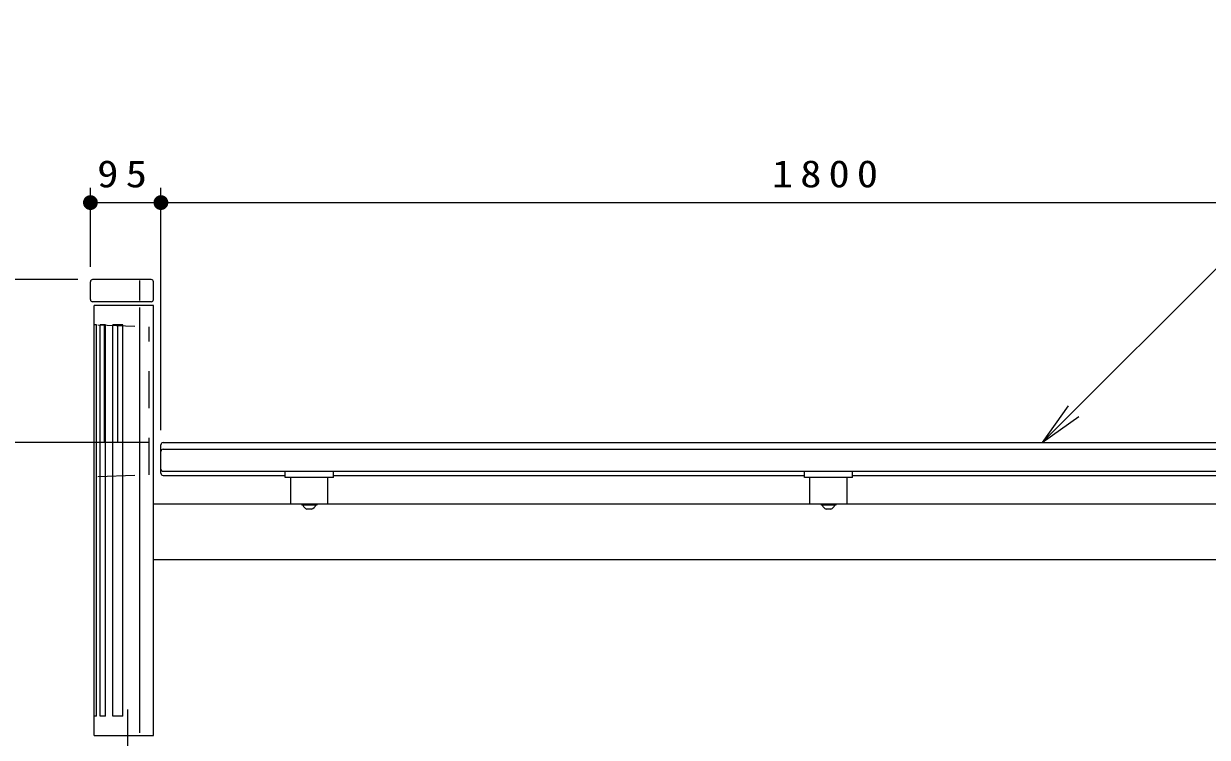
# Model space of a CAD drawing. Units: millimetres on the paper, scale 1:20. Extents: x -385 to 0, y 0 to 267.
# Drawn here: x -335.4 to -255.6, y 108.3 to 156.4 of the extents above; entities that cross this region are included whole.
import ezdxf

# ---------------------------------------------------------------- set-up
doc = ezdxf.new("R2010")
doc.units = ezdxf.units.MM
doc.linetypes.add('USER1', pattern=[4.5, 2.5, -2])
doc.linetypes.add('USER2', pattern=[6, 3, -1, 1, -1])
doc.layers.add('LY_1', color=7, linetype='Continuous', lineweight=13)
doc.styles.add('ＭＳ ゴシック', font='')
doc.styles.get('ＭＳ ゴシック').set_extended_font_data('MS Gothic')

# ---------------------------------------------------------------- blocks, each defined once
blk = doc.blocks.new('filled_dot')
at = {"color": 0, "linetype": 'Continuous', "lineweight": -2, "const_width": 1.25}
blk.add_lwpolyline([(-0.625, 0, 1), (0.625, 0, 1)], format="xyb", close=True, dxfattribs=at)
blk = doc.blocks.new('open_arrow')
at = {"color": 0, "linetype": 'Continuous', "lineweight": -2}
blk.add_lwpolyline([(7.5, 1.25), (0, 0), (7.5, -1.25)], dxfattribs=at)

msp = doc.modelspace()

# ---------------------------------------------------------------- linework, layer by layer
at = {"layer": 'LY_1'}
for p, q in [((-266.711, 128.133), (-238.455, 156.389)), ((-330.853, 139.983), (-330.853, 145.322)), ((-326.103, 128.983), (-326.103, 145.322)), ((-330.853, 144.322), (-326.103, 144.322)), ((-326.103, 144.322), (-236.103, 144.322)), ((-331.703, 139.133), (-352.466, 139.133)), ((-326.953, 128.133), (-344.99, 128.133))]:
    msp.add_line(p, q, dxfattribs=at)
at = {"layer": 'LY_1', "color": 21, "lineweight": 25}
for p, q in [((-330.853, 137.783), (-330.853, 138.983)), ((-326.753, 139.133), (-330.703, 139.133)), ((-326.603, 137.783), (-326.603, 138.983)), ((-326.753, 137.633), (-330.703, 137.633)), ((-326.103, 126.067), (-326.103, 127.983)), ((-325.953, 128.133), (-236.253, 128.133)), ((-325.953, 127.693), (-236.253, 127.693)), ((-325.953, 126.199), (-236.253, 126.199)), ((-325.953, 125.917), (-317.728, 125.917)), ((-314.478, 125.917), (-282.728, 125.917)), ((-279.478, 125.917), (-247.728, 125.917))]:
    msp.add_line(p, q, dxfattribs=at)
at = {"layer": 'LY_1', "color": 21}
msp.add_line((-327.532, 137.724), (-327.532, 139.077), dxfattribs=at)
at = {"layer": 'LY_1', "color": 4, "lineweight": 25}
for p, q in [((-326.603, 137.383), (-330.603, 137.383)), ((-330.603, 108.383), (-330.603, 137.383)), ((-326.603, 108.383), (-326.603, 137.383)), ((-330.455, 136.083), (-330.584, 136.083)), ((-330.455, 109.683), (-330.455, 136.083)), ((-330.207, 109.683), (-330.207, 136.083)), ((-329.841, 136.083), (-330.207, 136.083)), ((-329.899, 128.133), (-329.899, 136.083)), ((-329.841, 109.683), (-329.841, 136.083)), ((-329.338, 109.683), (-329.338, 136.083)), ((-328.668, 136.083), (-329.338, 136.083)), ((-329.01, 128.133), (-329.01, 136.083)), ((-328.668, 109.683), (-328.668, 136.083)), ((-329.841, 128.133), (-330.207, 128.133)), ((-328.668, 128.133), (-329.338, 128.133)), ((-330.455, 109.683), (-330.584, 109.683)), ((-329.841, 109.683), (-330.207, 109.683)), ((-328.668, 109.683), (-329.338, 109.683)), ((-330.603, 108.383), (-326.603, 108.383))]:
    msp.add_line(p, q, dxfattribs=at)
at = {"layer": 'LY_1', "color": 4}
msp.add_line((-327.532, 108.566), (-327.532, 137.245), dxfattribs=at)
at = {"layer": 'LY_1', "linetype": 'USER1'}
for p, q in [((-330.353, 136.074), (-326.903, 135.953)), ((-326.903, 125.963), (-326.903, 135.953)), ((-330.353, 125.843), (-326.903, 125.963))]:
    msp.add_line(p, q, dxfattribs=at)
at = {"layer": 'LY_1', "lineweight": 25}
for p, q in [((-317.728, 125.785), (-317.728, 126.199)), ((-314.478, 125.785), (-314.478, 126.199)), ((-282.728, 125.785), (-282.728, 126.199)), ((-279.478, 125.785), (-279.478, 126.199)), ((-314.478, 125.785), (-317.728, 125.785)), ((-317.353, 124.008), (-317.353, 125.785)), ((-314.853, 124.008), (-314.853, 125.785)), ((-279.478, 125.785), (-282.728, 125.785)), ((-282.353, 124.008), (-282.353, 125.785)), ((-279.853, 124.008), (-279.853, 125.785)), ((-326.603, 124.008), (-235.603, 124.008)), ((-316.603, 124.008), (-316.603, 123.925)), ((-315.603, 123.925), (-316.603, 123.925)), ((-315.603, 124.008), (-315.603, 123.925)), ((-281.603, 124.008), (-281.603, 123.925)), ((-280.603, 123.925), (-281.603, 123.925)), ((-280.603, 124.008), (-280.603, 123.925)), ((-315.944, 123.65), (-316.261, 123.65)), ((-280.944, 123.65), (-281.261, 123.65)), ((-326.603, 120.258), (-235.603, 120.258))]:
    msp.add_line(p, q, dxfattribs=at)
at = {"layer": 'LY_1', "linetype": 'USER2'}
msp.add_line((-328.353, 110.133), (-328.353, 89.633), dxfattribs=at)
at = {"layer": 'LY_1', "color": 21, "lineweight": 25}
for centre, start, end in [((-330.703, 138.983), 90, 180), ((-326.753, 138.983), 0, 90), ((-330.703, 137.783), 180, 270), ((-326.753, 137.783), 270, 0), ((-325.953, 127.983), 90, 180), ((-325.953, 127.543), 90, 180), ((-325.953, 126.349), 180, 270), ((-325.953, 126.067), 180, 270)]:
    msp.add_arc(centre, 0.15, start, end, dxfattribs=at)
at = {"layer": 'LY_1', "lineweight": 25}
for centre, start, end in [((-316.072, 124.116), 202.32069, 247.89415), ((-316.133, 124.116), 292.10585, 337.67931), ((-281.072, 124.116), 202.32069, 247.89415), ((-281.133, 124.116), 292.10585, 337.67931)]:
    msp.add_arc(centre, 0.503, start, end, dxfattribs=at)

# ---------------------------------------------------------------- block references
at = {"layer": 'LY_1', "xscale": 0.4, "yscale": 0.4}
for p in [(-330.853, 144.322), (-326.103, 144.322)]:
    msp.add_blockref('filled_dot', p, dxfattribs=at)
for name, p, rotation in [('filled_dot', (-326.103, 144.322), 180), ('open_arrow', (-266.711, 128.133), 45)]:
    msp.add_blockref(name, p, dxfattribs=dict(at, rotation=rotation))

# ---------------------------------------------------------------- texts
at = {"layer": 'LY_1', "char_height": 1.833, "attachment_point": 8, "style": 'ＭＳ ゴシック'}
for s, insert in [('\\T1.34;\\W1.15;95', (-328.478, 145.322)), ('\\T1.33;\\W1.15;1800', (-281.103, 145.322))]:
    msp.add_mtext(s, dxfattribs=dict(at, insert=insert))

doc.saveas('drawing.dxf')
